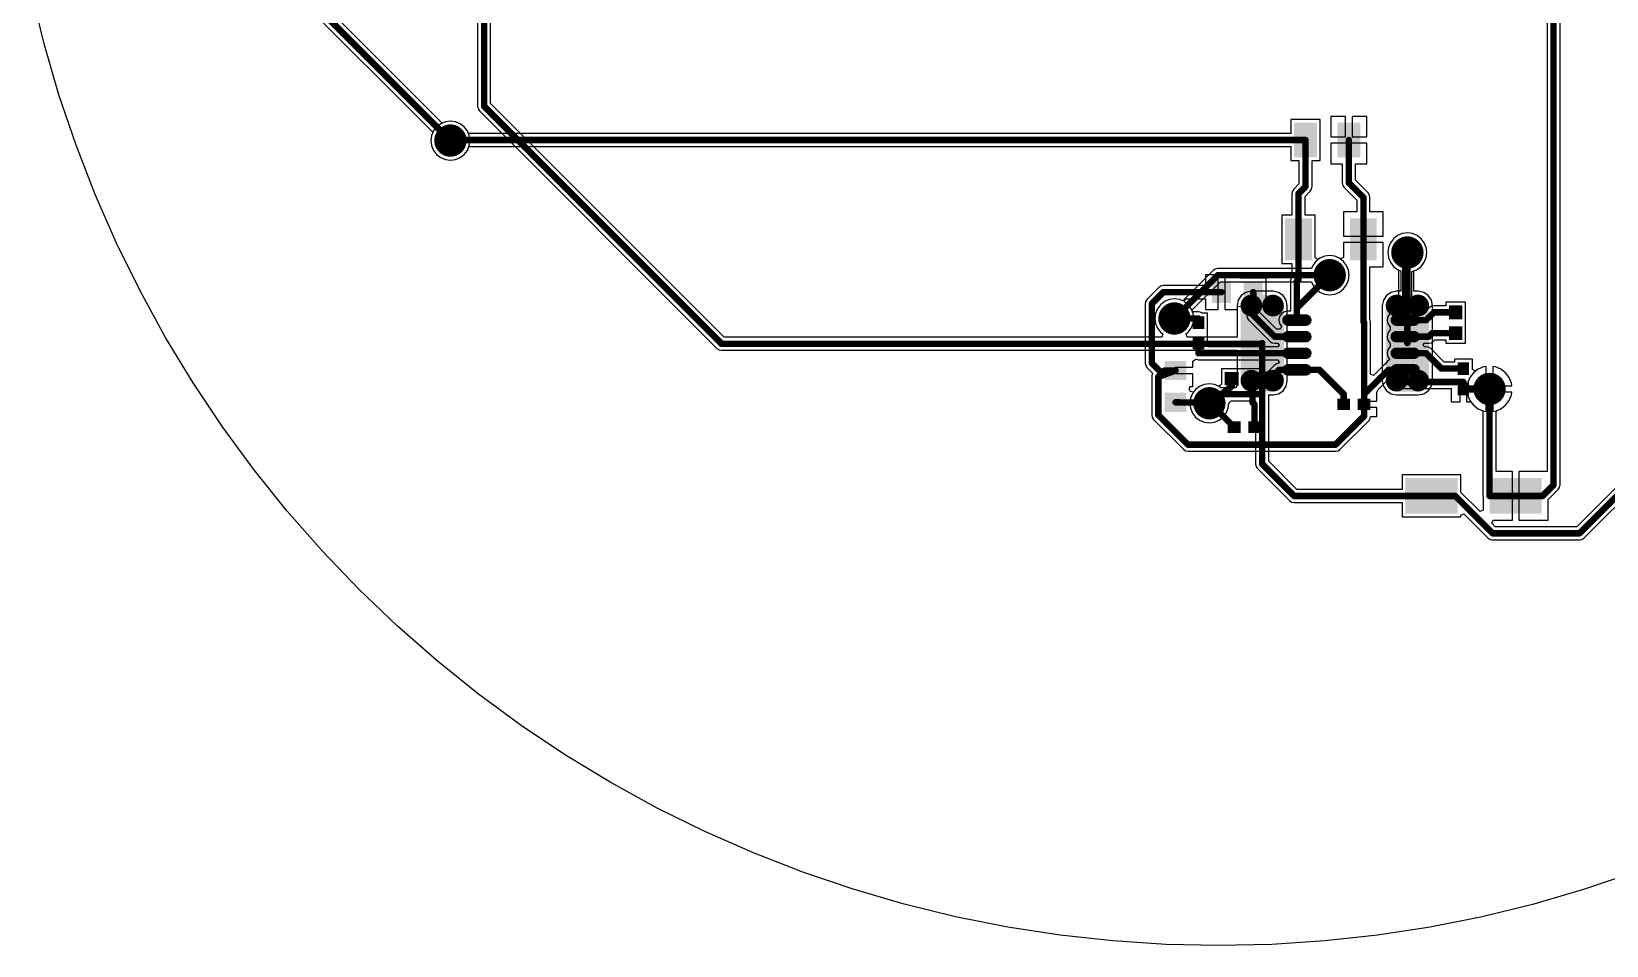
# Model space of a CAD drawing. Header units: millimetres. Extents: x 60.7 to 156.1, y 68.6 to 164.1.
# Drawn here: x 61.8 to 123.6, y 68.6 to 104.5 of the extents above; entities that cross this region are included whole.
import ezdxf

# ---------------------------------------------------------------- set-up
doc = ezdxf.new("R2010")
doc.units = ezdxf.units.MM
for name, color, linetype in [('BottomLayer', 5, 'Continuous'), ('TopLayer', 1, 'Continuous'), ('ViaHoleLayer', 16, 'Continuous')]:
    doc.layers.add(name, color=color, linetype=linetype)

# ---------------------------------------------------------------- blocks, each defined once
blk = doc.blocks.new('VSSOP8_B_1')
at = {"layer": 'BottomLayer', "const_width": 0.45}
for points in [[(-1.775, 0.975), (-2.475, 0.975)], [(2.475, 0.975), (1.775, 0.975)], [(-1.775, 0.325), (-2.475, 0.325)], [(2.475, 0.325), (1.775, 0.325)], [(-1.775, -0.325), (-2.475, -0.325)], [(2.475, -0.325), (1.775, -0.325)], [(-1.775, -0.975), (-2.475, -0.975)], [(2.475, -0.975), (1.775, -0.975)]]:
    blk.add_lwpolyline(points, dxfattribs=at)
at = {"layer": 'BottomLayer', "const_width": 0.225}
for points in [[(-2.588, 0.975, 1), (-2.363, 0.975, 1)], [(-1.888, 0.975, 1), (-1.663, 0.975, 1)], [(1.662, 0.975, 1), (1.887, 0.975, 1)], [(2.362, 0.975, 1), (2.587, 0.975, 1)], [(-2.588, 0.325, 1), (-2.363, 0.325, 1)], [(-1.888, 0.325, 1), (-1.663, 0.325, 1)], [(1.662, 0.325, 1), (1.887, 0.325, 1)], [(2.362, 0.325, 1), (2.587, 0.325, 1)], [(-2.588, -0.325, 1), (-2.363, -0.325, 1)], [(-1.888, -0.325, 1), (-1.663, -0.325, 1)], [(1.662, -0.325, 1), (1.887, -0.325, 1)], [(2.362, -0.325, 1), (2.587, -0.325, 1)], [(-2.588, -0.975, 1), (-2.363, -0.975, 1)], [(-1.888, -0.975, 1), (-1.663, -0.975, 1)], [(1.662, -0.975, 1), (1.887, -0.975, 1)], [(2.362, -0.975, 1), (2.587, -0.975, 1)]]:
    blk.add_lwpolyline(points, format="xyb", close=True, dxfattribs=at)
blk = doc.blocks.new('IND6X6_6')
at = {"layer": 'TopLayer', "const_width": 0.425}
for points in [[(-3.488, 1.475, 1), (-3.063, 1.475, 1)], [(-2.638, 1.475, 1), (-2.213, 1.475, 1)], [(2.212, 1.475, 1), (2.637, 1.475, 1)], [(3.062, 1.475, 1), (3.487, 1.475, 1)], [(-3.488, -1.475, 1), (-3.063, -1.475, 1)], [(-2.638, -1.475, 1), (-2.213, -1.475, 1)], [(2.212, -1.475, 1), (2.637, -1.475, 1)], [(3.062, -1.475, 1), (3.487, -1.475, 1)]]:
    blk.add_lwpolyline(points, format="xyb", close=True, dxfattribs=at)
at = {"layer": 'TopLayer'}
for points in [[(-3.275, -1.9), (-2.425, -1.9), (-3.275, 1.9), (-2.425, 1.9)], [(2.425, -1.9), (3.275, -1.9), (2.425, 1.9), (3.275, 1.9)], [(-3.7, -1.475), (-2, -1.475), (-3.7, 1.475), (-2, 1.475)], [(2, -1.475), (3.7, -1.475), (2, 1.475), (3.7, 1.475)]]:
    blk.add_solid(points, dxfattribs=at)
blk = doc.blocks.new('RES0402_B_8')
at = {"layer": 'BottomLayer'}
for points in [[(-0.65, 0.225), (-0.65, -0.225), (-0.15, 0.225), (-0.15, -0.225)], [(0.15, 0.225), (0.15, -0.225), (0.65, 0.225), (0.65, -0.225)]]:
    blk.add_solid(points, dxfattribs=at)
blk = doc.blocks.new('RES0402_B_12')
at = {"layer": 'BottomLayer'}
for points in [[(-0.65, 0.225), (-0.65, -0.225), (-0.15, 0.225), (-0.15, -0.225)], [(0.15, 0.225), (0.15, -0.225), (0.65, 0.225), (0.65, -0.225)]]:
    blk.add_solid(points, dxfattribs=at)
blk = doc.blocks.new('RES0402_B_14')
at = {"layer": 'BottomLayer'}
for points in [[(-0.65, 0.225), (-0.65, -0.225), (-0.15, 0.225), (-0.15, -0.225)], [(0.15, 0.225), (0.15, -0.225), (0.65, 0.225), (0.65, -0.225)]]:
    blk.add_solid(points, dxfattribs=at)
blk = doc.blocks.new('RES0402_B_15')
at = {"layer": 'BottomLayer'}
for points in [[(-0.65, 0.225), (-0.65, -0.225), (-0.15, 0.225), (-0.15, -0.225)], [(0.15, 0.225), (0.15, -0.225), (0.65, 0.225), (0.65, -0.225)]]:
    blk.add_solid(points, dxfattribs=at)
blk = doc.blocks.new('CAP1206_B_46')
at = {"layer": 'BottomLayer'}
for points in [[(-1.8, 0.825), (-1.8, -0.825), (-0.75, 0.825), (-0.75, -0.825)], [(0.75, 0.825), (0.75, -0.825), (1.8, 0.825), (1.8, -0.825)]]:
    blk.add_solid(points, dxfattribs=at)
blk = doc.blocks.new('CAP0805_B_48')
at = {"layer": 'BottomLayer'}
for points in [[(-1.3, 0.675), (-1.3, -0.675), (-0.4, 0.675), (-0.4, -0.675)], [(0.4, 0.675), (0.4, -0.675), (1.3, 0.675), (1.3, -0.675)]]:
    blk.add_solid(points, dxfattribs=at)
blk = doc.blocks.new('CAP0603_B_49')
at = {"layer": 'BottomLayer'}
for points in [[(-1, 0.425), (-1, -0.425), (-0.25, 0.425), (-0.25, -0.425)], [(0.25, 0.425), (0.25, -0.425), (1, 0.425), (1, -0.425)]]:
    blk.add_solid(points, dxfattribs=at)
blk = doc.blocks.new('CAP0402_B_53')
at = {"layer": 'BottomLayer'}
for points in [[(-0.68, 0.26), (-0.68, -0.26), (-0.14, 0.26), (-0.14, -0.26)], [(0.14, 0.26), (0.14, -0.26), (0.68, 0.26), (0.68, -0.26)]]:
    blk.add_solid(points, dxfattribs=at)
blk = doc.blocks.new('CAP0402_B_57')
at = {"layer": 'BottomLayer'}
for points in [[(-0.68, 0.26), (-0.68, -0.26), (-0.14, 0.26), (-0.14, -0.26)], [(0.14, 0.26), (0.14, -0.26), (0.68, 0.26), (0.68, -0.26)]]:
    blk.add_solid(points, dxfattribs=at)
blk = doc.blocks.new('CAP0603_B_59')
at = {"layer": 'BottomLayer'}
for points in [[(-1, 0.425), (-1, -0.425), (-0.25, 0.425), (-0.25, -0.425)], [(0.25, 0.425), (0.25, -0.425), (1, 0.425), (1, -0.425)]]:
    blk.add_solid(points, dxfattribs=at)
blk = doc.blocks.new('CAPD4_60')
at = {"layer": 'TopLayer'}
for points in [[(-0.625, -0.7), (-0.625, 0.7), (-2.675, -0.7), (-2.675, 0.7)], [(2.675, -0.7), (2.675, 0.7), (0.625, -0.7), (0.625, 0.7)]]:
    blk.add_solid(points, dxfattribs=at)

msp = doc.modelspace()

# ---------------------------------------------------------------- linework, layer by layer
at = {"layer": 'BottomLayer'}
for p, q in [((62.28, 103.969), (61.785, 105.993)), ((62.863, 101.969), (62.28, 103.969)), ((63.533, 99.997), (62.863, 101.969)), ((77.849, 100.841), (77.69, 100.72)), ((78.034, 100.918), (77.849, 100.841)), ((78.232, 100.944), (78.034, 100.918)), ((78.43, 100.918), (78.232, 100.944)), ((78.615, 100.841), (78.43, 100.918)), ((78.774, 100.72), (78.615, 100.841)), ((112.375, 101), (111.225, 101)), ((111.225, 101), (111.225, 100.457)), ((112.375, 99.4), (112.375, 101)), ((113.373, 101.129), (112.796, 101.129)), ((112.796, 101.129), (112.796, 100.327)), ((113.373, 100.327), (113.373, 101.129)), ((114.204, 101.129), (113.627, 101.129)), ((113.627, 101.129), (113.627, 100.327)), ((114.204, 100.327), (114.204, 101.129)), ((77.492, 100.376), (77.465, 100.178)), ((77.465, 100.178), (77.492, 99.979)), ((77.568, 100.561), (77.492, 100.376)), ((77.69, 100.72), (77.568, 100.561)), ((78.896, 100.561), (78.774, 100.72)), ((78.939, 100.457), (78.896, 100.561)), ((111.225, 100.457), (78.939, 100.457)), ((112.796, 100.327), (113.373, 100.327)), ((113.627, 100.327), (114.204, 100.327)), ((64.288, 98.055), (63.533, 99.997)), ((77.492, 99.979), (77.568, 99.794)), ((77.568, 99.794), (77.69, 99.636)), ((77.69, 99.636), (77.849, 99.514)), ((78.615, 99.514), (78.774, 99.636)), ((78.774, 99.636), (78.896, 99.794)), ((78.896, 99.794), (78.957, 99.943)), ((78.957, 99.943), (111.225, 99.943)), ((111.225, 99.943), (111.225, 99.4)), ((113.5, 100.073), (112.796, 100.073)), ((112.796, 100.073), (112.796, 99.271)), ((114.204, 100.073), (113.5, 100.073)), ((114.204, 99.271), (114.204, 100.073)), ((77.849, 99.514), (78.034, 99.437)), ((78.034, 99.437), (78.232, 99.411)), ((78.232, 99.411), (78.43, 99.437)), ((78.43, 99.437), (78.615, 99.514)), ((111.225, 99.4), (111.543, 99.4)), ((111.543, 99.4), (111.543, 98.476)), ((112.057, 98.37), (112.057, 99.4)), ((112.057, 99.4), (112.375, 99.4)), ((112.796, 99.271), (113.243, 99.271)), ((113.243, 99.271), (113.243, 98.517)), ((113.757, 98.624), (113.757, 99.271)), ((113.757, 99.271), (114.204, 99.271)), ((111.543, 98.476), (111.343, 98.276)), ((112.037, 98.271), (112.057, 98.37)), ((113.243, 98.517), (113.263, 98.419)), ((113.263, 98.419), (113.318, 98.336)), ((113.318, 98.336), (113.818, 97.836)), ((114.257, 98.124), (113.757, 98.624)), ((65.127, 96.148), (64.288, 98.055)), ((111.288, 98.193), (111.268, 98.095)), ((111.268, 98.095), (111.268, 97.25)), ((111.343, 98.276), (111.288, 98.193)), ((111.782, 97.988), (111.982, 98.188)), ((111.782, 97.25), (111.782, 97.988)), ((111.982, 98.188), (112.037, 98.271)), ((111.982, 98.188), (111.982, 98.188)), ((113.818, 97.836), (113.818, 97.379)), ((114.312, 98.041), (114.257, 98.124)), ((114.332, 97.942), (114.312, 98.041)), ((114.332, 97.379), (114.332, 97.942)), ((111.268, 97.25), (110.875, 97.25)), ((110.875, 97.25), (110.875, 95.35)), ((112.175, 97.25), (111.782, 97.25)), ((112.175, 95.571), (112.175, 97.25)), ((113.818, 97.379), (113.296, 97.379)), ((113.296, 97.379), (113.296, 96.427)), ((114.854, 97.379), (114.332, 97.379)), ((114.854, 96.427), (114.854, 97.379)), ((115.602, 96.524), (115.417, 96.447)), ((115.8, 96.55), (115.602, 96.524)), ((115.998, 96.524), (115.8, 96.55)), ((116.183, 96.447), (115.998, 96.524)), ((66.048, 94.28), (65.127, 96.148)), ((113.296, 96.427), (114.075, 96.427)), ((114.075, 96.173), (113.296, 96.173)), ((113.296, 96.173), (113.296, 95.594)), ((114.075, 96.427), (114.854, 96.427)), ((114.854, 96.173), (114.075, 96.173)), ((114.854, 95.221), (114.854, 96.173)), ((115.06, 95.982), (115.033, 95.783)), ((115.136, 96.167), (115.06, 95.982)), ((115.258, 96.325), (115.136, 96.167)), ((115.417, 96.447), (115.258, 96.325)), ((116.342, 96.325), (116.183, 96.447)), ((116.464, 96.167), (116.342, 96.325)), ((116.54, 95.982), (116.464, 96.167)), ((116.567, 95.783), (116.54, 95.982)), ((110.875, 95.35), (111.268, 95.35)), ((111.268, 95.35), (111.268, 94.828)), ((112.302, 95.508), (112.175, 95.571)), ((112.367, 95.558), (112.302, 95.508)), ((112.552, 95.635), (112.367, 95.558)), ((112.751, 95.661), (112.552, 95.635)), ((112.949, 95.635), (112.751, 95.661)), ((113.134, 95.558), (112.949, 95.635)), ((113.169, 95.531), (113.134, 95.558)), ((113.296, 95.594), (113.169, 95.531)), ((114.332, 93.147), (114.332, 95.221)), ((114.332, 95.221), (114.854, 95.221)), ((115.033, 95.783), (115.06, 95.585)), ((115.06, 95.585), (115.136, 95.4)), ((115.136, 95.4), (115.258, 95.241)), ((115.258, 95.241), (115.417, 95.12)), ((116.183, 95.12), (116.342, 95.241)), ((116.342, 95.241), (116.464, 95.4)), ((116.464, 95.4), (116.54, 95.585)), ((116.54, 95.585), (116.567, 95.783)), ((108.373, 94.906), (107.871, 94.906)), ((107.871, 94.906), (107.871, 94.484)), ((108.373, 94.227), (108.373, 94.906)), ((109.129, 94.906), (108.627, 94.906)), ((108.627, 94.906), (108.627, 94.227)), ((109.129, 94.792), (109.129, 94.906)), ((109.25, 94.777), (109.129, 94.792)), ((110.25, 94.777), (109.25, 94.777)), ((109.25, 94.777), (109.25, 94.777)), ((110.25, 93.677), (110.25, 94.777)), ((111.226, 94.764), (111.206, 94.666)), ((111.206, 94.666), (111.206, 93.486)), ((111.268, 94.828), (111.226, 94.764)), ((115.417, 95.12), (115.456, 95.103)), ((115.456, 95.103), (115.456, 93.486)), ((115.97, 95.039), (115.998, 95.043)), ((115.97, 93.486), (115.97, 95.039)), ((115.998, 95.043), (116.183, 95.12)), ((67.05, 92.454), (66.048, 94.28)), ((106.036, 94.409), (105.586, 93.958)), ((106.119, 94.464), (106.036, 94.409)), ((106.218, 94.484), (106.119, 94.464)), ((107.871, 94.484), (106.218, 94.484)), ((108.373, 93.548), (108.373, 94.227)), ((108.627, 94.227), (108.627, 93.548)), ((105.53, 93.875), (105.511, 93.777)), ((105.511, 93.777), (105.511, 91.44)), ((105.586, 93.958), (105.53, 93.875)), ((107.055, 93.843), (107.061, 93.908)), ((107.197, 93.735), (107.055, 93.843)), ((107.061, 93.908), (107.09, 93.97)), ((107.09, 93.97), (107.871, 93.97)), ((107.318, 93.576), (107.197, 93.735)), ((107.371, 93.45), (107.318, 93.576)), ((107.6, 93.45), (107.371, 93.45)), ((107.698, 93.43), (107.6, 93.45)), ((107.74, 93.402), (107.698, 93.43)), ((107.95, 93.402), (107.74, 93.402)), ((107.871, 93.97), (107.871, 93.548)), ((107.871, 93.548), (108.373, 93.548)), ((107.95, 92.652), (107.95, 93.402)), ((108.627, 93.548), (109.129, 93.548)), ((109.129, 93.662), (109.25, 93.677)), ((109.129, 93.548), (109.129, 93.662)), ((109.25, 93.677), (109.25, 93.677)), ((109.25, 93.677), (109.493, 93.677)), ((109.493, 93.677), (109.493, 93.321)), ((110.007, 93.427), (110.007, 93.677)), ((110.007, 93.677), (110.25, 93.677)), ((110.66, 92.774), (110.007, 93.427)), ((110.861, 93.381), (110.783, 93.266)), ((110.976, 93.459), (110.861, 93.381)), ((111.113, 93.486), (110.976, 93.459)), ((111.206, 93.486), (111.113, 93.486)), ((115.111, 93.381), (115.033, 93.266)), ((115.226, 93.459), (115.111, 93.381)), ((115.363, 93.486), (115.226, 93.459)), ((115.456, 93.486), (115.363, 93.486)), ((116.063, 93.486), (115.97, 93.486)), ((116.2, 93.459), (116.063, 93.486)), ((116.309, 93.386), (116.2, 93.459)), ((116.429, 93.386), (116.309, 93.386)), ((116.662, 93.619), (116.429, 93.386)), ((116.745, 93.674), (116.662, 93.619)), ((116.662, 93.619), (116.662, 93.619)), ((116.843, 93.694), (116.745, 93.674)), ((117.315, 93.694), (116.843, 93.694)), ((116.843, 93.694), (116.843, 93.694)), ((118.085, 93.832), (117.315, 93.832)), ((117.315, 93.832), (117.315, 93.694)), ((118.085, 93.042), (118.085, 93.832)), ((109.493, 93.321), (109.513, 93.222)), ((109.513, 93.222), (109.568, 93.139)), ((109.568, 93.139), (110.41, 92.297)), ((110.804, 92.776), (110.66, 92.774)), ((110.783, 93.266), (110.756, 93.129)), ((110.756, 93.129), (110.783, 92.992)), ((110.783, 92.992), (110.861, 92.877)), ((110.861, 92.877), (110.804, 92.776)), ((114.337, 93.139), (114.332, 93.147)), ((114.357, 93.04), (114.337, 93.139)), ((114.357, 91.007), (114.357, 93.04)), ((115.033, 93.266), (115.006, 93.129)), ((115.006, 93.129), (115.033, 92.992)), ((115.033, 92.992), (115.111, 92.877)), ((115.111, 92.877), (115.124, 92.868)), ((115.124, 92.868), (115.124, 92.741)), ((118.085, 93.012), (118.085, 93.042)), ((118.085, 93.042), (118.085, 93.042)), ((118.085, 92.222), (118.085, 93.012)), ((118.085, 93.012), (118.085, 93.012)), ((68.131, 90.673), (67.05, 92.454)), ((107.95, 92.602), (107.95, 92.652)), ((107.95, 92.652), (107.95, 92.652)), ((107.95, 92.086), (107.95, 92.602)), ((107.95, 92.602), (107.95, 92.602)), ((110.41, 92.297), (110.41, 92.297)), ((110.41, 92.297), (110.493, 92.242)), ((110.493, 92.242), (110.592, 92.222)), ((110.592, 92.222), (110.592, 92.222)), ((110.592, 92.222), (110.718, 92.222)), ((110.718, 92.222), (110.761, 92.153)), ((110.761, 92.153), (110.718, 92.086)), ((115.033, 92.616), (115.006, 92.479)), ((115.006, 92.479), (115.033, 92.342)), ((115.111, 92.731), (115.033, 92.616)), ((115.033, 92.342), (115.111, 92.227)), ((115.124, 92.741), (115.111, 92.731)), ((115.111, 92.227), (115.124, 92.217)), ((115.124, 92.217), (115.124, 92.09)), ((116.415, 92.155), (116.458, 92.222)), ((116.458, 92.086), (116.415, 92.155)), ((116.458, 92.222), (116.637, 92.222)), ((116.637, 92.222), (116.735, 92.242)), ((116.735, 92.242), (116.818, 92.297)), ((116.818, 92.297), (116.881, 92.36)), ((116.881, 92.36), (117.315, 92.36)), ((117.315, 92.36), (117.315, 92.222)), ((117.315, 92.222), (118.085, 92.222)), ((107.379, 91.521), (107.501, 91.591)), ((107.379, 91.279), (107.379, 91.521)), ((107.501, 91.591), (107.506, 91.591)), ((107.506, 91.591), (107.6, 91.572)), ((107.6, 91.572), (110.718, 91.572)), ((110.718, 92.086), (107.95, 92.086)), ((110.718, 91.572), (110.765, 91.495)), ((115.018, 91.524), (114.934, 91.399)), ((115.033, 91.966), (115.006, 91.829)), ((115.006, 91.829), (115.033, 91.692)), ((115.106, 91.583), (115.018, 91.524)), ((115.111, 92.081), (115.033, 91.966)), ((115.033, 91.692), (115.106, 91.583)), ((115.124, 92.09), (115.111, 92.081)), ((116.535, 92.086), (116.458, 92.086)), ((116.634, 92.066), (116.535, 92.086)), ((116.717, 92.011), (116.634, 92.066)), ((117.244, 91.484), (116.717, 92.011)), ((118.35, 91.602), (117.65, 91.602)), ((117.65, 91.602), (117.65, 91.484)), ((118.35, 91.19), (118.35, 91.602)), ((105.511, 91.44), (105.53, 91.342)), ((105.53, 91.342), (105.586, 91.258)), ((105.586, 91.258), (105.808, 91.036)), ((105.773, 90.951), (105.763, 90.907)), ((105.763, 90.907), (105.764, 90.902)), ((105.764, 90.902), (105.763, 90.898)), ((105.763, 90.898), (105.763, 89.408)), ((105.782, 90.996), (105.773, 90.951)), ((105.785, 91), (105.782, 90.996)), ((105.786, 91.005), (105.785, 91)), ((105.808, 91.036), (105.786, 91.005)), ((106.7, 91.025), (106.7, 91.279)), ((106.7, 91.279), (107.379, 91.279)), ((107.379, 91.025), (106.7, 91.025)), ((107.379, 90.523), (107.379, 91.025)), ((109.295, 91.212), (108.505, 91.212)), ((108.505, 91.212), (108.505, 90.616)), ((109.325, 91.212), (109.295, 91.212)), ((109.295, 91.212), (109.295, 91.212)), ((110.115, 91.212), (109.325, 91.212)), ((109.325, 91.212), (109.325, 91.212)), ((110.115, 91.084), (110.115, 91.212)), ((110.307, 91.084), (110.115, 91.084)), ((110.584, 91.361), (110.307, 91.084)), ((110.667, 91.416), (110.584, 91.361)), ((110.727, 91.428), (110.667, 91.416)), ((110.765, 91.495), (110.727, 91.428)), ((114.474, 90.958), (114.357, 91.007)), ((114.877, 91.361), (114.474, 90.958)), ((114.934, 91.399), (114.877, 91.361)), ((117.65, 91.484), (117.244, 91.484)), ((118.477, 91.128), (118.35, 91.19)), ((118.576, 91.204), (118.477, 91.128)), ((118.792, 91.293), (118.576, 91.204)), ((118.897, 91.307), (118.792, 91.293)), ((118.897, 90.427), (118.897, 91.307)), ((119.256, 91.293), (119.151, 91.307)), ((119.151, 91.307), (119.151, 90.554)), ((119.473, 91.204), (119.256, 91.293)), ((119.658, 91.061), (119.473, 91.204)), ((119.801, 90.875), (119.658, 91.061)), ((69.288, 88.941), (68.131, 90.673)), ((107.25, 90.402), (107.265, 90.523)), ((107.271, 90.324), (107.25, 90.402)), ((107.265, 90.523), (107.379, 90.523)), ((107.4, 90.298), (107.271, 90.324)), ((107.484, 90.407), (107.4, 90.298)), ((107.643, 90.529), (107.484, 90.407)), ((107.828, 90.606), (107.643, 90.529)), ((108.026, 90.632), (107.828, 90.606)), ((108.225, 90.606), (108.026, 90.632)), ((108.382, 90.54), (108.225, 90.606)), ((108.467, 90.581), (108.382, 90.54)), ((108.505, 90.616), (108.467, 90.581)), ((114.604, 90.306), (114.655, 90.412)), ((114.604, 89.954), (114.604, 90.306)), ((114.604, 90.306), (114.604, 90.306)), ((114.604, 90.306), (114.604, 90.306)), ((114.655, 90.412), (115.053, 90.81)), ((115.053, 90.81), (115.176, 90.728)), ((115.176, 90.728), (115.363, 90.691)), ((115.363, 90.691), (115.443, 90.691)), ((115.443, 90.691), (115.46, 90.605)), ((115.46, 90.605), (115.515, 90.522)), ((115.515, 90.522), (115.599, 90.466)), ((115.599, 90.466), (115.697, 90.446)), ((115.697, 90.446), (117.521, 90.446)), ((117.521, 90.446), (117.521, 89.923)), ((117.873, 89.923), (117.873, 90.427)), ((117.873, 90.427), (118.127, 90.427)), ((118.127, 90.427), (118.127, 89.923)), ((118.897, 89.547), (118.897, 90.427)), ((119.151, 90.554), (119.904, 90.554)), ((119.904, 90.3), (119.151, 90.3)), ((119.151, 90.3), (119.151, 89.547)), ((119.891, 90.659), (119.801, 90.875)), ((119.904, 90.554), (119.891, 90.659)), ((119.891, 90.195), (119.904, 90.3)), ((114.1, 89.7), (114.1, 89.954)), ((114.1, 89.954), (114.604, 89.954)), ((114.604, 89.7), (114.1, 89.7)), ((114.604, 89.348), (114.604, 89.7)), ((117.521, 89.923), (117.873, 89.923)), ((118.127, 89.923), (118.291, 89.923)), ((118.291, 89.923), (118.39, 89.793)), ((118.39, 89.793), (118.576, 89.65)), ((119.473, 89.65), (119.658, 89.793)), ((119.658, 89.793), (119.801, 89.979)), ((119.801, 89.979), (119.891, 90.195)), ((105.763, 89.408), (105.782, 89.31)), ((105.782, 89.31), (105.838, 89.226)), ((105.838, 89.226), (107.006, 88.058)), ((113.161, 88.058), (114.282, 89.179)), ((114.282, 89.179), (114.337, 89.262)), ((114.337, 89.262), (114.354, 89.348)), ((114.354, 89.348), (114.604, 89.348)), ((118.576, 89.65), (118.792, 89.561)), ((118.792, 89.561), (118.897, 89.547)), ((119.151, 89.547), (119.256, 89.561)), ((119.256, 89.561), (119.473, 89.65)), ((70.52, 87.261), (69.288, 88.941)), ((107.006, 88.058), (107.09, 88.002)), ((107.09, 88.002), (107.188, 87.983)), ((107.188, 87.983), (112.979, 87.983)), ((112.979, 87.983), (113.078, 88.002)), ((113.078, 88.002), (113.161, 88.058)), ((71.824, 85.636), (70.52, 87.261)), ((73.197, 84.07), (71.824, 85.636)), ((74.638, 82.565), (73.197, 84.07)), ((76.143, 81.124), (74.638, 82.565)), ((77.709, 79.751), (76.143, 81.124)), ((79.334, 78.447), (77.709, 79.751)), ((81.014, 77.215), (79.334, 78.447)), ((82.746, 76.058), (81.014, 77.215)), ((84.527, 74.977), (82.746, 76.058)), ((86.353, 73.975), (84.527, 74.977)), ((88.221, 73.054), (86.353, 73.975)), ((90.128, 72.215), (88.221, 73.054)), ((92.07, 71.46), (90.128, 72.215)), ((94.042, 70.79), (92.07, 71.46)), ((124.73, 71.46), (122.758, 70.79)), ((96.042, 70.207), (94.042, 70.79)), ((122.758, 70.79), (120.758, 70.207)), ((98.066, 69.712), (96.042, 70.207)), ((120.758, 70.207), (118.734, 69.712)), ((100.109, 69.306), (98.066, 69.712)), ((102.168, 68.989), (100.109, 69.306)), ((116.691, 69.306), (114.632, 68.989)), ((118.734, 69.712), (116.691, 69.306)), ((104.239, 68.762), (102.168, 68.989)), ((106.317, 68.626), (104.239, 68.762)), ((112.561, 68.762), (110.483, 68.626)), ((114.632, 68.989), (112.561, 68.762)), ((108.4, 68.58), (106.317, 68.626)), ((110.483, 68.626), (108.4, 68.58))]:
    msp.add_line(p, q, dxfattribs=at)
for points, const_width in [([(77.914, 100.178, 1), (78.549, 100.178, 1)], 0.635), ([(78.168, 100.178, 1), (78.295, 100.178, 1)], 0.127), ([(78.191, 100.2, 1), (78.318, 100.2, 1)], 0.127), ([(78.191, 100.2, 1), (78.318, 100.2, 1)], 0.127), ([(111.736, 100.2, 1), (111.863, 100.2, 1)], 0.127), ([(111.736, 100.2, 1), (111.863, 100.2, 1)], 0.127), ([(113.436, 100.2, 1), (113.563, 100.2, 1)], 0.127), ([(111.736, 98.37, 1), (111.863, 98.37, 1)], 0.127), ([(111.736, 98.37, 1), (111.863, 98.37, 1)], 0.127), ([(113.436, 98.517, 1), (113.563, 98.517, 1)], 0.127), ([(113.436, 98.517, 1), (113.563, 98.517, 1)], 0.127), ([(111.462, 98.095, 1), (111.589, 98.095, 1)], 0.127), ([(111.462, 98.095, 1), (111.589, 98.095, 1)], 0.127), ([(114.012, 97.942, 1), (114.139, 97.942, 1)], 0.127), ([(114.012, 97.942, 1), (114.139, 97.942, 1)], 0.127), ([(111.462, 96.3, 1), (111.589, 96.3, 1)], 0.127), ([(111.462, 96.3, 1), (111.589, 96.3, 1)], 0.127), ([(114.012, 96.3, 1), (114.139, 96.3, 1)], 0.127), ([(114.012, 96.3, 1), (114.139, 96.3, 1)], 0.127), ([(115.482, 95.783, 1), (116.117, 95.783, 1)], 0.635), ([(115.736, 95.783, 1), (115.863, 95.783, 1)], 0.127), ([(112.433, 94.894, 1), (113.068, 94.894, 1)], 0.635), ([(115.65, 95.696, 1), (115.777, 95.696, 1)], 0.127), ([(115.65, 95.696, 1), (115.777, 95.696, 1)], 0.127), ([(111.4, 94.666, 1), (111.527, 94.666, 1)], 0.127), ([(111.4, 94.666, 1), (111.527, 94.666, 1)], 0.127), ([(111.462, 94.728, 1), (111.589, 94.728, 1)], 0.127), ([(111.462, 94.728, 1), (111.589, 94.728, 1)], 0.127), ([(112.687, 94.894, 1), (112.814, 94.894, 1)], 0.127), ([(106.154, 94.227, 1), (106.281, 94.227, 1)], 0.127), ([(106.154, 94.227, 1), (106.281, 94.227, 1)], 0.127), ([(108.437, 94.227, 1), (108.564, 94.227, 1)], 0.127), ([(109.686, 94.227, 1), (109.813, 94.227, 1)], 0.127), ([(105.704, 93.777, 1), (105.831, 93.777, 1)], 0.127), ([(105.704, 93.777, 1), (105.831, 93.777, 1)], 0.127), ([(106.337, 93.193, 1), (106.972, 93.193, 1)], 0.635), ([(109.686, 93.321, 1), (109.813, 93.321, 1)], 0.127), ([(109.686, 93.321, 1), (109.813, 93.321, 1)], 0.127), ([(111.4, 93.607, 1), (111.527, 93.607, 1)], 0.127), ([(111.4, 93.607, 1), (111.527, 93.607, 1)], 0.127), ([(111.4, 93.607, 1), (111.527, 93.607, 1)], 0.127), ([(116.78, 93.437, 1), (116.907, 93.437, 1)], 0.127), ([(116.78, 93.437, 1), (116.907, 93.437, 1)], 0.127), ([(117.637, 93.437, 1), (117.764, 93.437, 1)], 0.127), ([(106.591, 93.193, 1), (106.718, 93.193, 1)], 0.127), ([(107.537, 93.193, 1), (107.664, 93.193, 1)], 0.127), ([(107.537, 93.193, 1), (107.664, 93.193, 1)], 0.127), ([(107.537, 93.027, 1), (107.664, 93.027, 1)], 0.127), ([(111.4, 93.129, 1), (111.527, 93.129, 1)], 0.127), ([(114.012, 93.065, 1), (114.139, 93.065, 1)], 0.127), ([(114.012, 93.065, 1), (114.139, 93.065, 1)], 0.127), ([(114.037, 93.04, 1), (114.164, 93.04, 1)], 0.127), ([(114.037, 93.04, 1), (114.164, 93.04, 1)], 0.127), ([(115.65, 93.129, 1), (115.777, 93.129, 1)], 0.127), ([(115.65, 93.129, 1), (115.777, 93.129, 1)], 0.127), ([(116.472, 93.129, 1), (116.599, 93.129, 1)], 0.127), ([(116.472, 93.129, 1), (116.599, 93.129, 1)], 0.127), ([(107.537, 92.227, 1), (107.664, 92.227, 1)], 0.127), ([(110.528, 92.479, 1), (110.655, 92.479, 1)], 0.127), ([(110.528, 92.479, 1), (110.655, 92.479, 1)], 0.127), ([(111.4, 92.479, 1), (111.527, 92.479, 1)], 0.127), ([(115.65, 92.479, 1), (115.777, 92.479, 1)], 0.127), ([(116.573, 92.479, 1), (116.7, 92.479, 1)], 0.127), ([(116.573, 92.479, 1), (116.7, 92.479, 1)], 0.127), ([(116.711, 92.617, 1), (116.838, 92.617, 1)], 0.127), ([(116.711, 92.617, 1), (116.838, 92.617, 1)], 0.127), ([(117.637, 92.617, 1), (117.764, 92.617, 1)], 0.127), ([(105.704, 91.44, 1), (105.831, 91.44, 1)], 0.127), ([(105.704, 91.44, 1), (105.831, 91.44, 1)], 0.127), ([(107.537, 91.829, 1), (107.664, 91.829, 1)], 0.127), ([(107.537, 91.829, 1), (107.664, 91.829, 1)], 0.127), ([(111.4, 91.829, 1), (111.527, 91.829, 1)], 0.127), ([(115.65, 91.829, 1), (115.777, 91.829, 1)], 0.127), ([(116.472, 91.829, 1), (116.599, 91.829, 1)], 0.127), ([(116.472, 91.829, 1), (116.599, 91.829, 1)], 0.127), ([(105.956, 90.898, 1), (106.083, 90.898, 1)], 0.127), ([(105.956, 90.898, 1), (106.083, 90.898, 1)], 0.127), ([(105.956, 90.898, 1), (106.083, 90.898, 1)], 0.127), ([(106.101, 91.043, 1), (106.228, 91.043, 1)], 0.127), ([(106.101, 91.043, 1), (106.228, 91.043, 1)], 0.127), ([(106.101, 91.043, 1), (106.228, 91.043, 1)], 0.127), ([(106.21, 91.152, 1), (106.337, 91.152, 1)], 0.127), ([(106.21, 91.152, 1), (106.337, 91.152, 1)], 0.127), ([(106.637, 91.152, 1), (106.764, 91.152, 1)], 0.127), ([(106.637, 91.152, 1), (106.764, 91.152, 1)], 0.127), ([(108.837, 90.827, 1), (108.964, 90.827, 1)], 0.127), ([(109.657, 90.827, 1), (109.784, 90.827, 1)], 0.127), ([(109.657, 90.827, 1), (109.784, 90.827, 1)], 0.127), ([(110.35, 90.827, 1), (110.477, 90.827, 1)], 0.127), ([(110.35, 90.827, 1), (110.477, 90.827, 1)], 0.127), ([(110.702, 91.179, 1), (110.829, 91.179, 1)], 0.127), ([(110.702, 91.179, 1), (110.829, 91.179, 1)], 0.127), ([(111.4, 91.179, 1), (111.527, 91.179, 1)], 0.127), ([(111.4, 91.179, 1), (111.527, 91.179, 1)], 0.127), ([(112.278, 91.179, 1), (112.405, 91.179, 1)], 0.127), ([(112.278, 91.179, 1), (112.405, 91.179, 1)], 0.127), ([(114.995, 91.179, 1), (115.122, 91.179, 1)], 0.127), ([(114.995, 91.179, 1), (115.122, 91.179, 1)], 0.127), ([(115.633, 91.179, 1), (115.76, 91.179, 1)], 0.127), ([(115.633, 91.179, 1), (115.76, 91.179, 1)], 0.127), ([(115.633, 91.179, 1), (115.76, 91.179, 1)], 0.127), ([(115.65, 91.179, 1), (115.777, 91.179, 1)], 0.127), ([(117.074, 91.227, 1), (117.201, 91.227, 1)], 0.127), ([(117.074, 91.227, 1), (117.201, 91.227, 1)], 0.127), ([(117.937, 91.227, 1), (118.064, 91.227, 1)], 0.127), ([(118.707, 90.427, 1), (119.342, 90.427, 1)], 0.635), ([(107.709, 89.865, 1), (108.344, 89.865, 1)], 0.635), ([(108.837, 90.526, 1), (108.964, 90.526, 1)], 0.127), ([(108.837, 90.526, 1), (108.964, 90.526, 1)], 0.127), ([(113.237, 90.221, 1), (113.364, 90.221, 1)], 0.127), ([(113.237, 90.221, 1), (113.364, 90.221, 1)], 0.127), ([(114.037, 90.221, 1), (114.164, 90.221, 1)], 0.127), ([(114.037, 90.221, 1), (114.164, 90.221, 1)], 0.127), ([(114.037, 90.221, 1), (114.164, 90.221, 1)], 0.127), ([(115.633, 90.703, 1), (115.76, 90.703, 1)], 0.127), ([(115.633, 90.703, 1), (115.76, 90.703, 1)], 0.127), ([(117.937, 90.703, 1), (118.064, 90.703, 1)], 0.127), ([(117.937, 90.703, 1), (118.064, 90.703, 1)], 0.127), ([(117.937, 90.427, 1), (118.064, 90.427, 1)], 0.127), ([(117.937, 90.427, 1), (118.064, 90.427, 1)], 0.127), ([(118.961, 90.427, 1), (119.088, 90.427, 1)], 0.127), ([(106.637, 89.902, 1), (106.764, 89.902, 1)], 0.127), ([(107.963, 89.883, 1), (108.09, 89.883, 1)], 0.127), ([(107.963, 89.883, 1), (108.09, 89.883, 1)], 0.127), ([(107.963, 89.865, 1), (108.09, 89.865, 1)], 0.127), ([(107.981, 89.883, 1), (108.108, 89.883, 1)], 0.127), ([(107.981, 89.883, 1), (108.108, 89.883, 1)], 0.127), ([(107.981, 89.883, 1), (108.108, 89.883, 1)], 0.127), ([(107.981, 89.883, 1), (108.108, 89.883, 1)], 0.127), ([(109.657, 89.894, 1), (109.784, 89.894, 1)], 0.127), ([(109.657, 89.894, 1), (109.784, 89.894, 1)], 0.127), ([(109.737, 89.814, 1), (109.864, 89.814, 1)], 0.127), ([(109.737, 89.814, 1), (109.864, 89.814, 1)], 0.127), ([(113.237, 89.827, 1), (113.364, 89.827, 1)], 0.127), ([(114.037, 89.827, 1), (114.164, 89.827, 1)], 0.127), ([(114.037, 89.827, 1), (114.164, 89.827, 1)], 0.127), ([(105.956, 89.408, 1), (106.083, 89.408, 1)], 0.127), ([(105.956, 89.408, 1), (106.083, 89.408, 1)], 0.127), ([(108.937, 88.927, 1), (109.064, 88.927, 1)], 0.127), ([(109.737, 88.927, 1), (109.864, 88.927, 1)], 0.127), ([(114.037, 89.36, 1), (114.164, 89.36, 1)], 0.127), ([(114.037, 89.36, 1), (114.164, 89.36, 1)], 0.127), ([(107.124, 88.24, 1), (107.251, 88.24, 1)], 0.127), ([(107.124, 88.24, 1), (107.251, 88.24, 1)], 0.127), ([(112.916, 88.24, 1), (113.043, 88.24, 1)], 0.127), ([(112.916, 88.24, 1), (113.043, 88.24, 1)], 0.127)]:
    msp.add_lwpolyline(points, format="xyb", close=True, dxfattribs=dict(at, const_width=const_width))
at = {"layer": 'BottomLayer', "const_width": 0.254}
for points in [[(78.232, 100.178), (78.254, 100.2)], [(78.254, 100.2), (111.8, 100.2)], [(111.8, 98.37), (111.8, 100.2)], [(113.5, 98.517), (113.5, 100.2)], [(111.525, 98.095), (111.8, 98.37)], [(113.5, 98.517), (114.075, 97.942)], [(111.525, 96.3), (111.525, 98.095)], [(114.075, 96.3), (114.075, 97.942)], [(111.525, 94.728), (111.525, 96.3)], [(114.075, 93.065), (114.075, 96.3)], [(115.713, 95.696), (115.8, 95.783)], [(115.713, 93.129), (115.713, 95.696)], [(111.463, 93.607), (112.751, 94.894)], [(111.463, 94.666), (111.525, 94.728)], [(111.463, 93.607), (111.463, 94.666)], [(105.768, 93.777), (106.218, 94.227)], [(106.218, 94.227), (108.5, 94.227)], [(109.75, 93.321), (109.75, 94.227)], [(105.768, 91.44), (105.768, 93.777)], [(109.75, 93.321), (110.592, 92.479)], [(111.463, 93.129), (111.463, 93.607)], [(116.535, 93.129), (116.843, 93.437)], [(116.843, 93.437), (117.7, 93.437)], [(106.655, 93.193), (107.6, 93.193)], [(107.6, 93.027), (107.6, 93.193)], [(114.075, 93.065), (114.1, 93.04)], [(114.1, 90.221), (114.1, 93.04)], [(115.713, 93.129), (116.535, 93.129)], [(107.6, 91.829), (107.6, 92.227)], [(110.592, 92.479), (111.463, 92.479)], [(115.713, 92.479), (116.637, 92.479)], [(116.637, 92.479), (116.775, 92.617)], [(116.775, 92.617), (117.7, 92.617)], [(105.768, 91.44), (106.165, 91.043)], [(107.6, 91.829), (111.463, 91.829)], [(115.713, 91.829), (116.535, 91.829)], [(116.535, 91.829), (117.137, 91.227)], [(106.02, 90.898), (106.7, 91.152)], [(106.02, 90.898), (106.165, 91.043)], [(106.02, 89.408), (106.02, 90.898)], [(106.165, 91.043), (106.274, 91.152)], [(106.274, 91.152), (106.7, 91.152)], [(108.9, 90.526), (108.9, 90.827)], [(109.72, 90.827), (110.414, 90.827)], [(109.72, 89.894), (109.72, 90.827)], [(110.414, 90.827), (110.766, 91.179)], [(110.766, 91.179), (111.463, 91.179)], [(111.463, 91.179), (112.342, 91.179)], [(112.342, 91.179), (113.3, 90.221)], [(114.1, 90.221), (115.058, 91.179)], [(115.058, 91.179), (115.697, 91.179)], [(115.697, 90.703), (115.697, 91.179)], [(115.697, 91.179), (115.713, 91.179)], [(117.137, 91.227), (118, 91.227)], [(108.044, 89.883), (108.9, 90.526)], [(113.3, 89.827), (113.3, 90.221)], [(114.1, 89.827), (114.1, 90.221)], [(115.697, 90.703), (118, 90.703)], [(118, 90.427), (118, 90.703)], [(118, 90.427), (119.024, 90.427)], [(106.7, 89.902), (108.026, 89.883)], [(108.026, 89.883), (108.044, 89.883)], [(108.026, 89.865), (108.044, 89.883)], [(108.044, 89.883), (109, 88.927)], [(109.72, 89.894), (109.8, 89.814)], [(109.8, 88.927), (109.8, 89.814)], [(114.1, 89.36), (114.1, 89.827)], [(106.02, 89.408), (107.188, 88.24)], [(112.979, 88.24), (114.1, 89.36)], [(107.188, 88.24), (112.979, 88.24)]]:
    msp.add_lwpolyline(points, dxfattribs=at)
at = {"layer": 'TopLayer'}
for p, q in [((77.907, 100.866), (66.677, 112.096)), ((66.189, 111.858), (77.544, 100.502)), ((79.296, 107.722), (79.296, 101.524)), ((121.796, 86.659), (121.796, 106.751)), ((62.28, 103.969), (61.785, 105.993)), ((121.282, 106.342), (121.282, 87.181)), ((79.81, 101.63), (79.81, 105.584)), ((62.863, 101.969), (62.28, 103.969)), ((63.533, 99.997), (62.863, 101.969)), ((79.296, 101.524), (79.315, 101.425)), ((79.315, 101.425), (79.371, 101.342)), ((88.981, 92.459), (79.81, 101.63)), ((78.034, 100.918), (77.907, 100.866)), ((78.232, 100.944), (78.034, 100.918)), ((78.43, 100.918), (78.232, 100.944)), ((78.615, 100.841), (78.43, 100.918)), ((78.774, 100.72), (78.615, 100.841)), ((79.371, 101.342), (88.693, 92.02)), ((77.492, 100.376), (77.465, 100.178)), ((77.465, 100.178), (77.492, 99.979)), ((77.544, 100.502), (77.492, 100.376)), ((78.896, 100.561), (78.774, 100.72)), ((78.972, 100.376), (78.896, 100.561)), ((78.999, 100.178), (78.972, 100.376)), ((78.972, 99.979), (78.999, 100.178)), ((64.288, 98.055), (63.533, 99.997)), ((77.492, 99.979), (77.568, 99.794)), ((77.568, 99.794), (77.69, 99.636)), ((77.69, 99.636), (77.849, 99.514)), ((78.615, 99.514), (78.774, 99.636)), ((78.774, 99.636), (78.896, 99.794)), ((78.896, 99.794), (78.972, 99.979)), ((77.849, 99.514), (78.034, 99.437)), ((78.034, 99.437), (78.232, 99.411)), ((78.232, 99.411), (78.43, 99.437)), ((78.43, 99.437), (78.615, 99.514)), ((136.827, 99.395), (122.449, 85.017)), ((122.737, 84.578), (137.265, 99.107)), ((65.127, 96.148), (64.288, 98.055)), ((115.602, 96.524), (115.417, 96.447)), ((115.8, 96.55), (115.602, 96.524)), ((115.998, 96.524), (115.8, 96.55)), ((116.183, 96.447), (115.998, 96.524)), ((66.048, 94.28), (65.127, 96.148)), ((115.06, 95.982), (115.033, 95.783)), ((115.136, 96.167), (115.06, 95.982)), ((115.258, 96.325), (115.136, 96.167)), ((115.417, 96.447), (115.258, 96.325)), ((116.342, 96.325), (116.183, 96.447)), ((116.464, 96.167), (116.342, 96.325)), ((116.54, 95.982), (116.464, 96.167)), ((116.567, 95.783), (116.54, 95.982)), ((112.087, 95.278), (112.034, 95.151)), ((112.209, 95.436), (112.087, 95.278)), ((112.367, 95.558), (112.209, 95.436)), ((112.552, 95.635), (112.367, 95.558)), ((112.751, 95.661), (112.552, 95.635)), ((112.949, 95.635), (112.751, 95.661)), ((113.134, 95.558), (112.949, 95.635)), ((113.293, 95.436), (113.134, 95.558)), ((113.414, 95.278), (113.293, 95.436)), ((113.491, 95.093), (113.414, 95.278)), ((115.033, 95.783), (115.06, 95.585)), ((115.06, 95.585), (115.136, 95.4)), ((115.136, 95.4), (115.258, 95.241)), ((115.258, 95.241), (115.417, 95.12)), ((116.183, 95.12), (116.342, 95.241)), ((116.342, 95.241), (116.464, 95.4)), ((116.464, 95.4), (116.54, 95.585)), ((116.54, 95.585), (116.567, 95.783)), ((108.175, 95.076), (106.979, 93.881)), ((107.343, 93.517), (108.463, 94.637)), ((108.258, 95.132), (108.175, 95.076)), ((108.356, 95.151), (108.258, 95.132)), ((112.034, 95.151), (108.356, 95.151)), ((108.463, 94.637), (112.034, 94.637)), ((112.034, 94.637), (112.087, 94.511)), ((113.414, 94.511), (113.491, 94.696)), ((113.517, 94.894), (113.491, 95.093)), ((113.491, 94.696), (113.517, 94.894)), ((115.417, 95.12), (115.543, 95.067)), ((115.543, 95.067), (115.543, 94.263)), ((116.057, 95.067), (116.183, 95.12)), ((116.057, 94.263), (116.057, 95.067)), ((67.05, 92.454), (66.048, 94.28)), ((109.278, 94.099), (109.157, 93.917)), ((109.46, 94.22), (109.278, 94.099)), ((109.675, 94.263), (109.46, 94.22)), ((110.525, 94.263), (109.675, 94.263)), ((110.74, 94.22), (110.525, 94.263)), ((110.922, 94.099), (110.74, 94.22)), ((111.043, 93.917), (110.922, 94.099)), ((112.087, 94.511), (112.209, 94.352)), ((112.209, 94.352), (112.367, 94.231)), ((112.367, 94.231), (112.552, 94.154)), ((112.552, 94.154), (112.751, 94.128)), ((112.751, 94.128), (112.949, 94.154)), ((112.949, 94.154), (113.134, 94.231)), ((113.134, 94.231), (113.293, 94.352)), ((113.293, 94.352), (113.414, 94.511)), ((114.978, 94.099), (114.857, 93.917)), ((115.16, 94.22), (114.978, 94.099)), ((115.375, 94.263), (115.16, 94.22)), ((115.543, 94.263), (115.375, 94.263)), ((116.225, 94.263), (116.057, 94.263)), ((116.44, 94.22), (116.225, 94.263)), ((116.621, 94.099), (116.44, 94.22)), ((116.743, 93.917), (116.621, 94.099)), ((105.914, 93.391), (105.888, 93.193)), ((105.991, 93.576), (105.914, 93.391)), ((106.113, 93.735), (105.991, 93.576)), ((106.271, 93.856), (106.113, 93.735)), ((106.456, 93.933), (106.271, 93.856)), ((106.655, 93.959), (106.456, 93.933)), ((106.853, 93.933), (106.655, 93.959)), ((106.979, 93.881), (106.853, 93.933)), ((107.395, 93.391), (107.343, 93.517)), ((107.421, 93.193), (107.395, 93.391)), ((109.157, 93.917), (109.114, 93.702)), ((109.114, 93.702), (109.114, 92.459)), ((111.086, 93.702), (111.043, 93.917)), ((111.086, 90.752), (111.086, 93.702)), ((114.857, 93.917), (114.814, 93.702)), ((114.814, 93.702), (114.814, 90.752)), ((116.786, 93.702), (116.743, 93.917)), ((116.786, 90.752), (116.786, 93.702)), ((105.888, 93.193), (105.914, 92.994)), ((105.914, 92.994), (105.991, 92.809)), ((105.991, 92.809), (106.113, 92.651)), ((107.197, 92.651), (107.318, 92.809)), ((107.318, 92.809), (107.395, 92.994)), ((107.395, 92.994), (107.421, 93.193)), ((68.131, 90.673), (67.05, 92.454)), ((106.154, 92.459), (88.981, 92.459)), ((106.113, 92.651), (106.197, 92.586)), ((106.197, 92.586), (106.154, 92.459)), ((107.112, 92.586), (107.197, 92.651)), ((107.156, 92.459), (107.112, 92.586)), ((109.114, 92.459), (107.156, 92.459)), ((88.693, 92.02), (88.776, 91.965)), ((88.776, 91.965), (88.875, 91.945)), ((88.875, 91.945), (109.114, 91.945)), ((109.114, 91.945), (109.114, 90.752)), ((118.39, 91.061), (118.248, 90.875)), ((118.576, 91.204), (118.39, 91.061)), ((118.792, 91.293), (118.576, 91.204)), ((118.897, 91.307), (118.792, 91.293)), ((118.897, 90.554), (118.897, 91.307)), ((119.256, 91.293), (119.151, 91.307)), ((119.151, 91.307), (119.151, 90.554)), ((119.473, 91.204), (119.256, 91.293)), ((119.658, 91.061), (119.473, 91.204)), ((119.801, 90.875), (119.658, 91.061)), ((69.288, 88.941), (68.131, 90.673)), ((107.484, 90.407), (107.362, 90.248)), ((107.643, 90.529), (107.484, 90.407)), ((107.828, 90.606), (107.643, 90.529)), ((108.026, 90.632), (107.828, 90.606)), ((108.225, 90.606), (108.026, 90.632)), ((108.409, 90.529), (108.225, 90.606)), ((108.481, 90.475), (108.409, 90.529)), ((108.497, 90.478), (108.481, 90.475)), ((109.056, 90.478), (108.497, 90.478)), ((109.144, 90.605), (109.056, 90.478)), ((109.114, 90.752), (109.144, 90.605)), ((110.74, 90.234), (110.922, 90.355)), ((110.922, 90.355), (111.043, 90.537)), ((111.043, 90.537), (111.086, 90.752)), ((114.814, 90.752), (114.857, 90.537)), ((114.857, 90.537), (114.978, 90.355)), ((114.978, 90.355), (115.16, 90.234)), ((116.44, 90.234), (116.621, 90.355)), ((116.621, 90.355), (116.743, 90.537)), ((116.743, 90.537), (116.786, 90.752)), ((118.158, 90.659), (118.144, 90.554)), ((118.144, 90.554), (118.897, 90.554)), ((119.904, 90.3), (118.144, 90.3)), ((118.144, 90.3), (118.158, 90.195)), ((118.248, 90.875), (118.158, 90.659)), ((119.151, 90.554), (119.904, 90.554)), ((119.891, 90.659), (119.801, 90.875)), ((119.904, 90.554), (119.891, 90.659)), ((119.891, 90.195), (119.904, 90.3)), ((107.286, 90.064), (107.26, 89.865)), ((107.26, 89.865), (107.286, 89.667)), ((107.362, 90.248), (107.286, 90.064)), ((107.286, 89.667), (107.362, 89.482)), ((108.69, 89.482), (108.767, 89.667)), ((108.767, 89.667), (108.793, 89.865)), ((108.792, 89.868), (108.876, 89.964)), ((108.793, 89.865), (108.792, 89.868)), ((108.876, 89.964), (109.843, 89.964)), ((109.843, 89.964), (109.843, 87.481)), ((110.357, 87.587), (110.357, 90.191)), ((110.357, 90.191), (110.525, 90.191)), ((110.525, 90.191), (110.74, 90.234)), ((115.16, 90.234), (115.375, 90.191)), ((115.375, 90.191), (116.225, 90.191)), ((116.225, 90.191), (116.44, 90.234)), ((118.158, 90.195), (118.248, 89.979)), ((118.248, 89.979), (118.39, 89.793)), ((118.39, 89.793), (118.576, 89.65)), ((119.473, 89.65), (119.658, 89.793)), ((119.658, 89.793), (119.801, 89.979)), ((119.801, 89.979), (119.891, 90.195)), ((107.362, 89.482), (107.484, 89.323)), ((107.484, 89.323), (107.643, 89.201)), ((107.643, 89.201), (107.828, 89.125)), ((107.828, 89.125), (108.026, 89.099)), ((108.026, 89.099), (108.225, 89.125)), ((108.225, 89.125), (108.409, 89.201)), ((108.409, 89.201), (108.568, 89.323)), ((108.568, 89.323), (108.69, 89.482)), ((118.576, 89.65), (118.767, 89.571)), ((118.767, 89.571), (118.767, 86.227)), ((119.281, 89.571), (119.473, 89.65)), ((119.281, 87.181), (119.281, 89.571)), ((70.52, 87.261), (69.288, 88.941)), ((71.824, 85.636), (70.52, 87.261)), ((109.843, 87.481), (109.863, 87.382)), ((109.863, 87.382), (109.918, 87.299)), ((109.918, 87.299), (111.172, 86.045)), ((111.46, 86.484), (110.357, 87.587)), ((117.9, 87.052), (115.6, 87.052)), ((115.6, 87.052), (115.6, 86.484)), ((117.9, 86.368), (117.9, 87.052)), ((119.923, 87.181), (119.281, 87.181)), ((119.923, 86.227), (119.923, 87.181)), ((121.282, 87.181), (120.177, 87.181)), ((120.177, 87.181), (120.177, 86.227)), ((121.776, 86.56), (121.796, 86.659)), ((111.172, 86.045), (111.255, 85.99)), ((111.255, 85.99), (111.354, 85.97)), ((111.354, 85.97), (115.6, 85.97)), ((115.6, 86.484), (111.46, 86.484)), ((115.6, 85.97), (115.6, 85.402)), ((118.654, 85.615), (117.9, 86.368)), ((118.767, 86.227), (118.771, 86.209)), ((118.771, 86.209), (118.771, 85.663)), ((119.923, 85.273), (119.923, 86.227)), ((120.177, 86.227), (120.177, 85.273)), ((121.329, 86.085), (121.721, 86.477)), ((121.329, 85.273), (121.329, 86.085)), ((121.721, 86.477), (121.776, 86.56)), ((73.197, 84.07), (71.824, 85.636)), ((115.6, 85.402), (117.9, 85.402)), ((117.9, 85.476), (118.017, 85.524)), ((117.9, 85.402), (117.9, 85.476)), ((118.017, 85.524), (118.964, 84.578)), ((118.771, 85.663), (118.654, 85.615)), ((119.113, 85.156), (119.162, 85.273)), ((119.252, 85.017), (119.113, 85.156)), ((119.162, 85.273), (119.923, 85.273)), ((122.449, 85.017), (119.252, 85.017)), ((120.177, 85.273), (121.329, 85.273)), ((118.964, 84.578), (119.047, 84.522)), ((119.047, 84.522), (119.145, 84.503)), ((119.145, 84.503), (122.555, 84.503)), ((122.555, 84.503), (122.653, 84.522)), ((122.653, 84.522), (122.737, 84.578)), ((74.638, 82.565), (73.197, 84.07)), ((76.143, 81.124), (74.638, 82.565)), ((77.709, 79.751), (76.143, 81.124)), ((79.334, 78.447), (77.709, 79.751)), ((81.014, 77.215), (79.334, 78.447)), ((82.746, 76.058), (81.014, 77.215)), ((84.527, 74.977), (82.746, 76.058)), ((86.353, 73.975), (84.527, 74.977)), ((88.221, 73.054), (86.353, 73.975)), ((90.128, 72.215), (88.221, 73.054)), ((92.07, 71.46), (90.128, 72.215)), ((94.042, 70.79), (92.07, 71.46)), ((124.73, 71.46), (122.758, 70.79)), ((96.042, 70.207), (94.042, 70.79)), ((122.758, 70.79), (120.758, 70.207)), ((98.066, 69.712), (96.042, 70.207)), ((120.758, 70.207), (118.734, 69.712)), ((100.109, 69.306), (98.066, 69.712)), ((102.168, 68.989), (100.109, 69.306)), ((116.691, 69.306), (114.632, 68.989)), ((118.734, 69.712), (116.691, 69.306)), ((104.239, 68.762), (102.168, 68.989)), ((106.317, 68.626), (104.239, 68.762)), ((112.561, 68.762), (110.483, 68.626)), ((114.632, 68.989), (112.561, 68.762)), ((108.4, 68.58), (106.317, 68.626)), ((110.483, 68.626), (108.4, 68.58))]:
    msp.add_line(p, q, dxfattribs=at)
at = {"layer": 'TopLayer', "const_width": 0.254}
for points in [[(66.37, 112.039), (78.232, 100.178)], [(79.553, 101.524), (79.553, 107.722)], [(121.539, 86.659), (121.539, 106.858)], [(79.553, 101.524), (88.875, 92.202)], [(122.555, 84.76), (137.084, 99.289)], [(115.8, 92.227), (115.8, 95.783)], [(106.655, 93.193), (108.356, 94.894)], [(108.356, 94.894), (112.751, 94.894)], [(88.875, 92.202), (110.1, 92.202)], [(110.1, 92.202), (110.1, 92.227)], [(110.1, 90.221), (110.1, 92.202)], [(108.026, 89.865), (108.497, 90.221)], [(108.497, 90.221), (110.1, 90.221)], [(110.1, 87.481), (110.1, 90.221)], [(119.024, 86.227), (119.024, 90.427)], [(110.1, 87.481), (111.354, 86.227)], [(121.107, 86.227), (121.539, 86.659)], [(111.354, 86.227), (116.75, 86.227)], [(116.75, 86.227), (117.678, 86.227)], [(117.678, 86.227), (119.145, 84.76)], [(119.024, 86.227), (120.05, 86.227)], [(120.05, 86.227), (121.107, 86.227)], [(119.145, 84.76), (122.555, 84.76)]]:
    msp.add_lwpolyline(points, dxfattribs=at)
at = {"layer": 'TopLayer'}
for points, const_width in [([(79.489, 101.524, 1), (79.616, 101.524, 1)], 0.127), ([(79.489, 101.524, 1), (79.616, 101.524, 1)], 0.127), ([(77.914, 100.178, 1), (78.549, 100.178, 1)], 0.635), ([(78.168, 100.178, 1), (78.295, 100.178, 1)], 0.127), ([(115.482, 95.783, 1), (116.117, 95.783, 1)], 0.635), ([(115.736, 95.783, 1), (115.863, 95.783, 1)], 0.127), ([(112.433, 94.894, 1), (113.068, 94.894, 1)], 0.635), ([(108.293, 94.894, 1), (108.42, 94.894, 1)], 0.127), ([(108.293, 94.894, 1), (108.42, 94.894, 1)], 0.127), ([(112.687, 94.894, 1), (112.814, 94.894, 1)], 0.127), ([(106.337, 93.193, 1), (106.972, 93.193, 1)], 0.635), ([(106.591, 93.193, 1), (106.718, 93.193, 1)], 0.127), ([(88.811, 92.202, 1), (88.938, 92.202, 1)], 0.127), ([(88.811, 92.202, 1), (88.938, 92.202, 1)], 0.127), ([(110.037, 92.227, 1), (110.164, 92.227, 1)], 0.127), ([(110.037, 92.202, 1), (110.164, 92.202, 1)], 0.127), ([(110.037, 92.202, 1), (110.164, 92.202, 1)], 0.127), ([(110.037, 92.202, 1), (110.164, 92.202, 1)], 0.127), ([(115.736, 92.227, 1), (115.863, 92.227, 1)], 0.127), ([(118.707, 90.427, 1), (119.342, 90.427, 1)], 0.635), ([(107.709, 89.865, 1), (108.344, 89.865, 1)], 0.635), ([(108.433, 90.221, 1), (108.56, 90.221, 1)], 0.127), ([(108.433, 90.221, 1), (108.56, 90.221, 1)], 0.127), ([(110.037, 90.221, 1), (110.164, 90.221, 1)], 0.127), ([(110.037, 90.221, 1), (110.164, 90.221, 1)], 0.127), ([(110.037, 90.221, 1), (110.164, 90.221, 1)], 0.127), ([(118.961, 90.427, 1), (119.088, 90.427, 1)], 0.127), ([(107.963, 89.865, 1), (108.09, 89.865, 1)], 0.127), ([(110.037, 87.481, 1), (110.164, 87.481, 1)], 0.127), ([(110.037, 87.481, 1), (110.164, 87.481, 1)], 0.127), ([(121.475, 86.659, 1), (121.603, 86.659, 1)], 0.127), ([(121.475, 86.659, 1), (121.603, 86.659, 1)], 0.127), ([(111.29, 86.227, 1), (111.417, 86.227, 1)], 0.127), ([(111.29, 86.227, 1), (111.417, 86.227, 1)], 0.127), ([(116.687, 86.227, 1), (116.814, 86.227, 1)], 0.127), ([(116.687, 86.227, 1), (116.814, 86.227, 1)], 0.127), ([(117.615, 86.227, 1), (117.742, 86.227, 1)], 0.127), ([(117.615, 86.227, 1), (117.742, 86.227, 1)], 0.127), ([(118.961, 86.227, 1), (119.088, 86.227, 1)], 0.127), ([(118.961, 86.227, 1), (119.088, 86.227, 1)], 0.127), ([(119.987, 86.227, 1), (120.114, 86.227, 1)], 0.127), ([(119.987, 86.227, 1), (120.114, 86.227, 1)], 0.127), ([(121.044, 86.227, 1), (121.171, 86.227, 1)], 0.127), ([(121.044, 86.227, 1), (121.171, 86.227, 1)], 0.127), ([(119.082, 84.76, 1), (119.209, 84.76, 1)], 0.127), ([(119.082, 84.76, 1), (119.209, 84.76, 1)], 0.127), ([(122.492, 84.76, 1), (122.618, 84.76, 1)], 0.127), ([(122.492, 84.76, 1), (122.618, 84.76, 1)], 0.127)]:
    msp.add_lwpolyline(points, format="xyb", close=True, dxfattribs=dict(at, const_width=const_width))
at = {"layer": 'ViaHoleLayer', "const_width": 0.356}
for points in [[(78.054, 100.178, 1), (78.41, 100.178, 1)], [(115.622, 95.783, 1), (115.978, 95.783, 1)], [(112.573, 94.894, 1), (112.928, 94.894, 1)], [(106.477, 93.193, 1), (106.832, 93.193, 1)], [(118.847, 90.427, 1), (119.202, 90.427, 1)], [(107.848, 89.865, 1), (108.204, 89.865, 1)]]:
    msp.add_lwpolyline(points, format="xyb", close=True, dxfattribs=at)

# ---------------------------------------------------------------- block references
for name, p, rotation in [('CAP0805_B_48', (112.65, 100.2), 360), ('CAP1206_B_46', (112.8, 96.3), 360), ('CAP0603_B_49', (109.125, 94.227), 180), ('IND6X6_6', (112.95, 92.227), 180), ('CAP0402_B_53', (117.7, 93.027), 90), ('RES0402_B_8', (107.6, 92.627), 270), ('VSSOP8_B_1', (113.588, 92.154), 180), ('CAP0603_B_59', (106.7, 90.527), 90), ('CAP0402_B_57', (109.31, 90.827), 180), ('RES0402_B_12', (118, 90.827), 270), ('RES0402_B_15', (113.7, 89.827), 360), ('RES0402_B_14', (109.4, 88.927), 180), ('CAPD4_60', (118.4, 86.227), 360)]:
    msp.add_blockref(name, p, dxfattribs=dict(rotation=rotation))

doc.saveas('drawing.dxf')
